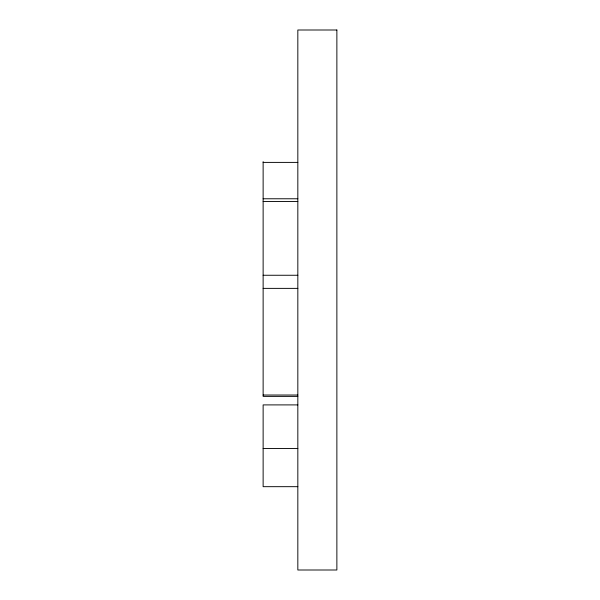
<?xml version="1.0" encoding="UTF-8"?>
<svg xmlns="http://www.w3.org/2000/svg" width="600" height="600" viewBox="0 0 600 600"><rect width="100%" height="100%" fill="white"/><g stroke="black" fill="none" stroke-linecap="round" stroke-linejoin="round"><path stroke-width="0.9" d="M263.13 162.398L297.832 162.398M263.13 198.772L297.832 198.772M263.13 201.495L297.832 201.495M263.13 275.257L297.832 275.257M263.13 288.375L297.832 288.375M263.13 395.025L297.832 395.025M297.832 396.382L263.13 396.382L263.13 161.632M297.832 404.903L263.13 404.903L263.13 486.675L297.832 486.675M263.13 448.515L297.832 448.515M336.87 30L297.832 30L297.832 570L336.87 570L336.87 30"/></g></svg>
